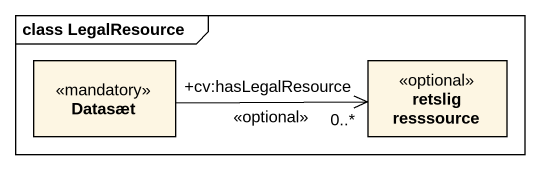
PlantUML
@startuml
mainframe class LegalResource
hide circle
hide empty members
class Datasæt <<mandatory>>
class "retslig resssource" as retslig_resssource <<optional>>
Datasæt -right-> "+cv:hasLegalResource\n0..*" retslig_resssource : <<optional>>
@enduml
